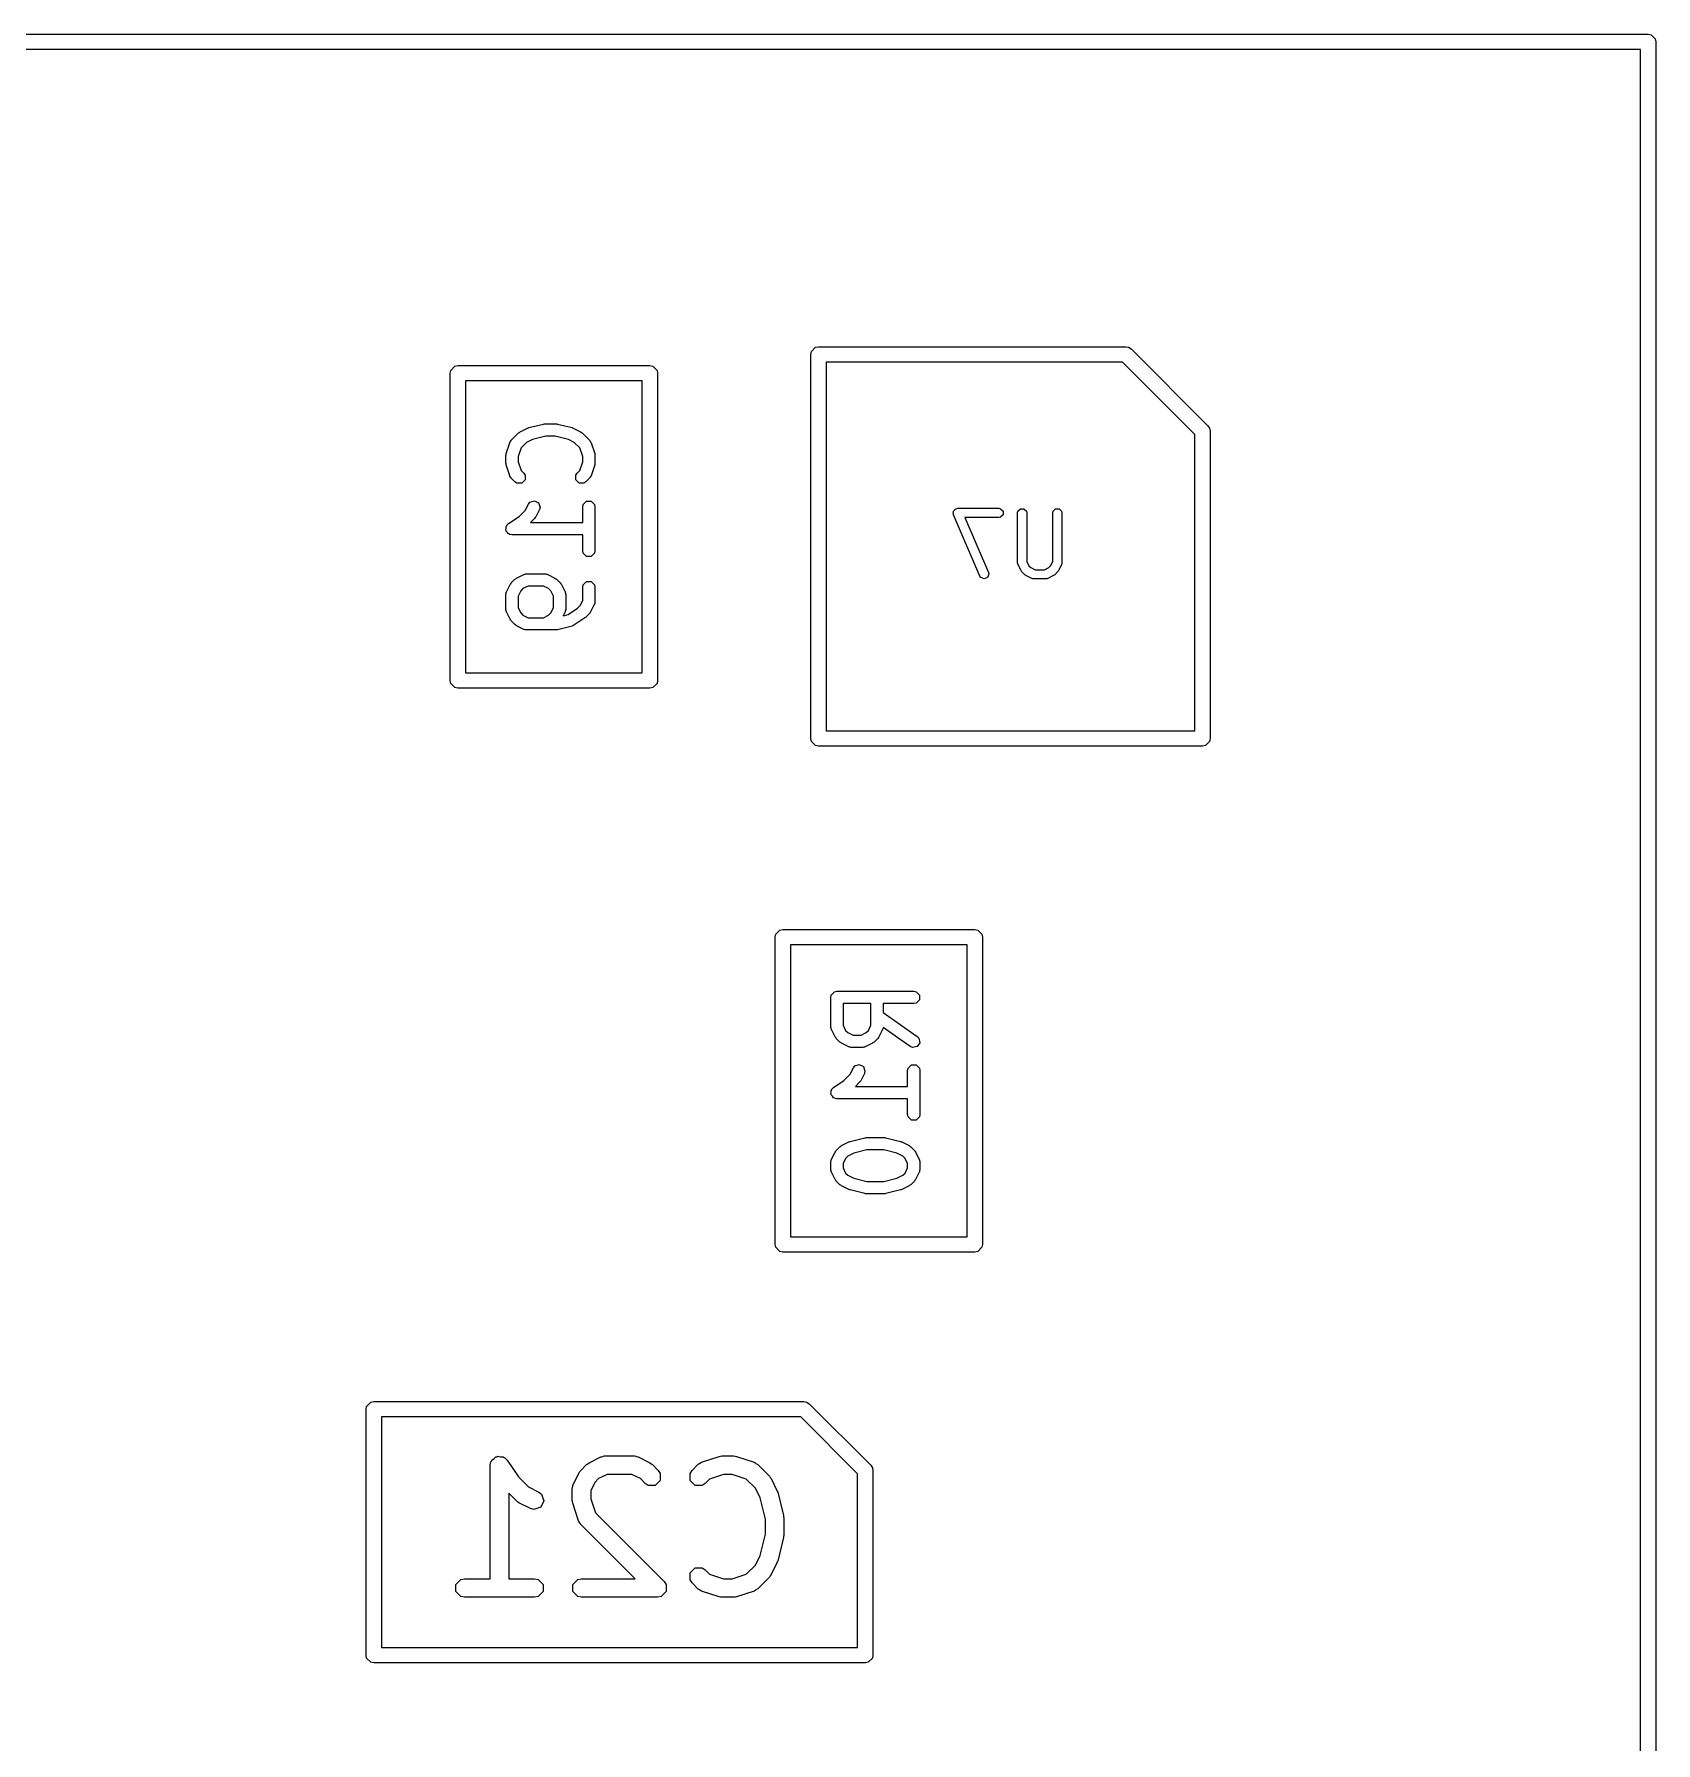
# Model space of a CAD drawing. Header units: inches. Extents: x -0.1 to 2.99, y 0.2 to 2.25.
# Drawn here: x 2.0525 to 2.4681, y 1.1789 to 1.6168 of the extents above; entities that cross this region are included whole.
import ezdxf

# ---------------------------------------------------------------- set-up
doc = ezdxf.new("R2010")
doc.units = ezdxf.units.IN
doc.header["$MEASUREMENT"] = 0
doc.layers.add('BLACK', color=250, linetype='CONTINUOUS')

msp = doc.modelspace()

# ---------------------------------------------------------------- linework, layer by layer
at = {"layer": 'BLACK', "linetype": 'CONTINUOUS'}
for p, q in [((0.73386, 1.61679), (2.46614, 1.61679)), ((2.46614, 1.61679), (2.4669, 1.61664)), ((2.4669, 1.61664), (2.46796, 1.61557)), ((2.46417, 1.61285), (0.73583, 1.61285)), ((2.46417, 0.416), (2.46417, 1.61285)), ((2.46796, 1.61557), (2.46811, 1.61482)), ((2.46811, 1.61482), (2.46811, 0.41403)), ((2.25156, 1.53472), (2.25171, 1.53547)), ((2.25156, 1.43629), (2.25156, 1.53472)), ((2.25171, 1.53547), (2.25277, 1.53654)), ((2.25277, 1.53654), (2.25353, 1.53669)), ((2.25353, 1.53669), (2.33227, 1.53669)), ((2.2555, 1.53275), (2.2555, 1.43826)), ((2.33145, 1.53275), (2.2555, 1.53275)), ((2.34998, 1.51422), (2.33145, 1.53275)), ((2.33227, 1.53669), (2.33302, 1.53654)), ((2.33302, 1.53654), (2.33366, 1.53611)), ((2.33366, 1.53611), (2.35334, 1.51642)), ((2.15917, 1.52987), (2.15932, 1.53063)), ((2.15917, 1.45113), (2.15917, 1.52987)), ((2.15932, 1.53063), (2.16038, 1.53169)), ((2.16038, 1.53169), (2.16113, 1.53184)), ((2.16113, 1.53184), (2.21035, 1.53184)), ((2.21035, 1.53184), (2.2111, 1.53169)), ((2.2111, 1.53169), (2.21217, 1.53063)), ((2.21217, 1.53063), (2.21231, 1.52987)), ((2.21231, 1.52987), (2.21231, 1.45113)), ((2.1631, 1.52791), (2.1631, 1.4531)), ((2.20838, 1.52791), (2.1631, 1.52791)), ((2.20838, 1.4531), (2.20838, 1.52791)), ((2.17711, 1.51488), (2.17898, 1.51582)), ((2.17898, 1.51582), (2.17915, 1.51586)), ((2.17915, 1.51586), (2.1793, 1.51594)), ((2.1793, 1.51594), (2.18305, 1.51687)), ((2.18305, 1.51687), (2.18325, 1.51688)), ((2.18325, 1.51688), (2.18343, 1.51692)), ((2.18343, 1.51692), (2.18625, 1.51692)), ((2.18625, 1.51692), (2.18644, 1.51688)), ((2.18644, 1.51688), (2.18663, 1.51687)), ((2.18663, 1.51687), (2.19038, 1.51594)), ((2.19038, 1.51594), (2.19053, 1.51586)), ((2.19053, 1.51586), (2.1907, 1.51582)), ((2.1907, 1.51582), (2.19258, 1.51488)), ((2.35334, 1.51642), (2.35377, 1.51578)), ((2.35377, 1.51578), (2.35392, 1.51503)), ((2.1735, 1.50928), (2.17444, 1.51209)), ((2.17444, 1.51209), (2.17448, 1.51216)), ((2.17448, 1.5122), (2.17462, 1.51241)), ((2.17448, 1.51216), (2.17448, 1.5122)), ((2.17462, 1.51241), (2.17475, 1.51263)), ((2.17475, 1.51263), (2.17478, 1.51264)), ((2.17478, 1.51264), (2.17482, 1.51271)), ((2.17482, 1.51271), (2.1767, 1.51458)), ((2.1767, 1.51458), (2.17691, 1.51472)), ((2.17691, 1.51472), (2.17711, 1.51488)), ((2.17874, 1.51218), (2.17731, 1.51074)), ((2.18023, 1.51292), (2.17874, 1.51218)), ((2.18363, 1.51377), (2.18023, 1.51292)), ((2.18605, 1.51377), (2.18363, 1.51377)), ((2.18945, 1.51292), (2.18605, 1.51377)), ((2.19094, 1.51218), (2.18945, 1.51292)), ((2.19237, 1.51074), (2.19094, 1.51218)), ((2.19258, 1.51488), (2.19277, 1.51472)), ((2.19277, 1.51472), (2.19298, 1.51458)), ((2.19298, 1.51458), (2.19486, 1.51271)), ((2.19486, 1.51271), (2.1949, 1.51264)), ((2.1949, 1.51264), (2.19494, 1.51263)), ((2.19494, 1.51263), (2.19506, 1.51241)), ((2.19506, 1.51241), (2.1952, 1.5122)), ((2.1952, 1.5122), (2.1952, 1.51216)), ((2.1952, 1.51216), (2.19524, 1.51209)), ((2.19524, 1.51209), (2.19618, 1.50928)), ((2.34998, 1.43826), (2.34998, 1.51422)), ((2.35392, 1.51503), (2.35392, 1.43629)), ((2.17342, 1.50878), (2.17347, 1.50903)), ((2.17342, 1.50691), (2.17342, 1.50878)), ((2.17347, 1.50666), (2.17342, 1.50691)), ((2.17347, 1.50903), (2.1735, 1.50928)), ((2.1735, 1.50641), (2.17347, 1.50666)), ((2.17444, 1.5036), (2.1735, 1.50641)), ((2.17731, 1.51074), (2.17657, 1.50853)), ((2.17657, 1.50853), (2.17657, 1.50716)), ((2.17657, 1.50716), (2.17731, 1.50495)), ((2.19311, 1.50853), (2.19237, 1.51074)), ((2.19237, 1.50495), (2.19311, 1.50716)), ((2.19311, 1.50716), (2.19311, 1.50853)), ((2.19618, 1.50641), (2.19524, 1.5036)), ((2.19618, 1.50928), (2.19621, 1.50903)), ((2.19621, 1.50666), (2.19618, 1.50641)), ((2.19621, 1.50903), (2.19626, 1.50878)), ((2.19626, 1.50691), (2.19621, 1.50666)), ((2.19626, 1.50878), (2.19626, 1.50691)), ((2.17448, 1.50353), (2.17444, 1.5036)), ((2.17448, 1.50349), (2.17448, 1.50353)), ((2.17462, 1.50328), (2.17448, 1.50349)), ((2.17475, 1.50306), (2.17462, 1.50328)), ((2.17478, 1.50305), (2.17475, 1.50306)), ((2.17482, 1.50298), (2.17478, 1.50305)), ((2.17576, 1.50205), (2.17482, 1.50298)), ((2.17627, 1.5017), (2.17576, 1.50205)), ((2.17731, 1.50495), (2.17799, 1.50427)), ((2.17833, 1.50256), (2.17748, 1.5017)), ((2.17799, 1.50427), (2.17833, 1.50376)), ((2.17833, 1.50376), (2.17833, 1.50256)), ((2.19135, 1.50376), (2.19169, 1.50427)), ((2.19135, 1.50256), (2.19135, 1.50376)), ((2.19221, 1.5017), (2.19135, 1.50256)), ((2.19169, 1.50427), (2.19237, 1.50495)), ((2.19392, 1.50205), (2.19341, 1.5017)), ((2.19486, 1.50298), (2.19392, 1.50205)), ((2.1949, 1.50305), (2.19486, 1.50298)), ((2.19494, 1.50306), (2.1949, 1.50305)), ((2.19506, 1.50328), (2.19494, 1.50306)), ((2.1952, 1.50349), (2.19506, 1.50328)), ((2.19524, 1.5036), (2.1952, 1.50353)), ((2.1952, 1.50353), (2.1952, 1.50349)), ((2.17748, 1.5017), (2.17627, 1.5017)), ((2.19341, 1.5017), (2.19221, 1.5017)), ((2.17681, 1.49313), (2.17839, 1.49472)), ((2.17839, 1.49472), (2.17921, 1.49636)), ((2.17921, 1.49636), (2.17959, 1.49685)), ((2.17959, 1.49685), (2.18073, 1.49723)), ((2.18073, 1.49723), (2.18181, 1.49669)), ((2.18203, 1.49496), (2.18109, 1.49308)), ((2.18181, 1.49669), (2.18219, 1.49555)), ((2.18219, 1.49555), (2.18203, 1.49496)), ((2.19311, 1.49566), (2.19323, 1.49626)), ((2.19311, 1.49161), (2.19311, 1.49566)), ((2.19323, 1.49626), (2.19408, 1.49711)), ((2.19408, 1.49711), (2.19529, 1.49711)), ((2.19529, 1.49711), (2.19614, 1.49626)), ((2.19614, 1.49626), (2.19626, 1.49566)), ((2.19626, 1.49566), (2.19626, 1.48441)), ((2.28806, 1.49408), (2.28815, 1.4943)), ((2.28815, 1.49365), (2.28806, 1.49408)), ((2.28815, 1.49454), (2.28831, 1.4947)), ((2.28815, 1.4943), (2.28815, 1.49454)), ((2.28815, 1.49364), (2.28815, 1.49365)), ((2.28815, 1.49363), (2.28815, 1.49364)), ((2.28816, 1.49362), (2.28815, 1.49363)), ((2.29491, 1.47788), (2.28816, 1.49362)), ((2.28831, 1.4947), (2.2884, 1.49491)), ((2.2884, 1.49491), (2.28862, 1.49501)), ((2.28862, 1.49501), (2.28879, 1.49518)), ((2.28879, 1.49518), (2.28922, 1.49527)), ((2.28922, 1.49527), (2.28923, 1.49527)), ((2.28923, 1.49527), (2.28923, 1.49527)), ((2.28923, 1.49527), (2.28924, 1.49527)), ((2.28924, 1.49527), (2.29974, 1.49527)), ((2.29974, 1.49527), (2.30019, 1.49518)), ((2.30019, 1.49518), (2.30083, 1.49454)), ((2.30083, 1.49364), (2.30019, 1.493)), ((2.30083, 1.49454), (2.30083, 1.49364)), ((2.30456, 1.49409), (2.30465, 1.49454)), ((2.30456, 1.48134), (2.30456, 1.49409)), ((2.30465, 1.49454), (2.30529, 1.49518)), ((2.30529, 1.49518), (2.30619, 1.49518)), ((2.30619, 1.49518), (2.30683, 1.49454)), ((2.30683, 1.49454), (2.30692, 1.49409)), ((2.30692, 1.49409), (2.30692, 1.48162)), ((2.31356, 1.49409), (2.31365, 1.49454)), ((2.31356, 1.48162), (2.31356, 1.49409)), ((2.31365, 1.49454), (2.31429, 1.49518)), ((2.31429, 1.49518), (2.31519, 1.49518)), ((2.31519, 1.49518), (2.31583, 1.49454)), ((2.31583, 1.49454), (2.31592, 1.49409)), ((2.31592, 1.49409), (2.31592, 1.48134)), ((2.17345, 1.48973), (2.17354, 1.49018)), ((2.17354, 1.48959), (2.17345, 1.48973)), ((2.17354, 1.49064), (2.17366, 1.49075)), ((2.17354, 1.49018), (2.17354, 1.49064)), ((2.17354, 1.48943), (2.17354, 1.48959)), ((2.17387, 1.48911), (2.17354, 1.48943)), ((2.17366, 1.49075), (2.17369, 1.49091)), ((2.17369, 1.49091), (2.17412, 1.49135)), ((2.17412, 1.48873), (2.17387, 1.48911)), ((2.17412, 1.49135), (2.17681, 1.49313)), ((2.1808, 1.49267), (2.17974, 1.49161)), ((2.17974, 1.49161), (2.19311, 1.49161)), ((2.18094, 1.49288), (2.1808, 1.49267)), ((2.18109, 1.49308), (2.18094, 1.49288)), ((2.29974, 1.49291), (2.29103, 1.49291)), ((2.29103, 1.49291), (2.29708, 1.47881)), ((2.30019, 1.493), (2.29974, 1.49291)), ((2.17428, 1.4887), (2.17412, 1.48873)), ((2.1744, 1.48858), (2.17428, 1.4887)), ((2.175, 1.48846), (2.1744, 1.48858)), ((2.19311, 1.48846), (2.175, 1.48846)), ((2.19311, 1.48441), (2.19311, 1.48846)), ((2.19323, 1.48381), (2.19311, 1.48441)), ((2.19408, 1.48296), (2.19323, 1.48381)), ((2.19529, 1.48296), (2.19408, 1.48296)), ((2.19614, 1.48381), (2.19529, 1.48296)), ((2.19626, 1.48441), (2.19614, 1.48381)), ((2.30457, 1.48128), (2.30456, 1.48134)), ((2.30456, 1.48126), (2.30457, 1.48128)), ((2.30461, 1.48107), (2.30456, 1.48126)), ((2.30465, 1.48089), (2.30461, 1.48107)), ((2.30467, 1.48087), (2.30465, 1.48089)), ((2.30468, 1.48081), (2.30467, 1.48087)), ((2.30543, 1.47931), (2.30468, 1.48081)), ((2.30692, 1.48162), (2.30746, 1.48054)), ((2.30746, 1.48054), (2.30794, 1.48006)), ((2.31254, 1.48006), (2.31302, 1.48054)), ((2.31302, 1.48054), (2.31356, 1.48162)), ((2.3158, 1.48081), (2.31505, 1.47931)), ((2.31581, 1.48087), (2.3158, 1.48081)), ((2.31583, 1.48089), (2.31581, 1.48087)), ((2.31587, 1.48107), (2.31583, 1.48089)), ((2.31592, 1.48126), (2.31587, 1.48107)), ((2.31592, 1.48134), (2.31591, 1.48128)), ((2.31591, 1.48128), (2.31592, 1.48126)), ((2.17453, 1.47574), (2.17468, 1.47594)), ((2.17468, 1.47594), (2.17482, 1.47615)), ((2.17482, 1.47615), (2.17576, 1.47709)), ((2.17576, 1.47709), (2.17597, 1.47723)), ((2.17597, 1.47723), (2.17617, 1.47738)), ((2.17617, 1.47738), (2.17804, 1.47832)), ((2.17804, 1.47832), (2.17812, 1.47834)), ((2.17812, 1.47834), (2.17814, 1.47837)), ((2.17814, 1.47837), (2.17839, 1.47842)), ((2.17839, 1.47842), (2.17864, 1.47848)), ((2.17864, 1.47848), (2.17867, 1.47847)), ((2.17867, 1.47847), (2.17875, 1.47849)), ((2.17875, 1.47849), (2.18343, 1.47849)), ((2.18343, 1.47849), (2.18351, 1.47847)), ((2.18351, 1.47847), (2.18355, 1.47848)), ((2.18355, 1.47848), (2.18379, 1.47842)), ((2.18379, 1.47842), (2.18404, 1.47837)), ((2.18404, 1.47837), (2.18406, 1.47834)), ((2.18406, 1.47834), (2.18414, 1.47832)), ((2.18414, 1.47832), (2.18601, 1.47738)), ((2.18601, 1.47738), (2.18621, 1.47723)), ((2.18621, 1.47723), (2.18642, 1.47709)), ((2.18642, 1.47709), (2.18736, 1.47615)), ((2.18736, 1.47615), (2.1875, 1.47594)), ((2.1875, 1.47594), (2.18766, 1.47574)), ((2.19323, 1.47564), (2.19408, 1.47649)), ((2.19408, 1.47649), (2.19529, 1.47649)), ((2.19529, 1.47649), (2.19614, 1.47564)), ((2.29517, 1.4775), (2.29491, 1.47788)), ((2.29601, 1.47716), (2.29517, 1.4775)), ((2.29684, 1.47752), (2.29601, 1.47716)), ((2.29717, 1.47836), (2.29684, 1.47752)), ((2.29708, 1.47881), (2.29717, 1.47836)), ((2.30555, 1.47916), (2.30543, 1.47931)), ((2.30565, 1.47901), (2.30555, 1.47916)), ((2.3064, 1.47826), (2.30565, 1.47901)), ((2.30656, 1.47815), (2.3064, 1.47826)), ((2.30671, 1.47803), (2.30656, 1.47815)), ((2.30821, 1.47729), (2.30671, 1.47803)), ((2.30794, 1.48006), (2.30902, 1.47952)), ((2.30827, 1.47727), (2.30821, 1.47729)), ((2.30829, 1.47725), (2.30827, 1.47727)), ((2.30847, 1.47721), (2.30829, 1.47725)), ((2.30866, 1.47716), (2.30847, 1.47721)), ((2.30868, 1.47717), (2.30866, 1.47716)), ((2.30874, 1.47716), (2.30868, 1.47717)), ((2.31174, 1.47716), (2.30874, 1.47716)), ((2.30902, 1.47952), (2.31146, 1.47952)), ((2.31146, 1.47952), (2.31254, 1.48006)), ((2.3118, 1.47717), (2.31174, 1.47716)), ((2.31182, 1.47716), (2.3118, 1.47717)), ((2.31201, 1.47721), (2.31182, 1.47716)), ((2.31219, 1.47725), (2.31201, 1.47721)), ((2.31221, 1.47727), (2.31219, 1.47725)), ((2.31227, 1.47729), (2.31221, 1.47727)), ((2.31377, 1.47803), (2.31227, 1.47729)), ((2.31392, 1.47815), (2.31377, 1.47803)), ((2.31407, 1.47826), (2.31392, 1.47815)), ((2.31482, 1.47901), (2.31407, 1.47826)), ((2.31493, 1.47916), (2.31482, 1.47901)), ((2.31505, 1.47931), (2.31493, 1.47916)), ((2.17342, 1.47316), (2.17344, 1.47324)), ((2.17342, 1.46941), (2.17342, 1.47316)), ((2.17343, 1.47327), (2.17349, 1.47352)), ((2.17344, 1.47324), (2.17343, 1.47327)), ((2.17349, 1.47352), (2.17354, 1.47377)), ((2.17354, 1.47377), (2.17357, 1.47379)), ((2.17357, 1.47379), (2.17359, 1.47387)), ((2.17359, 1.47387), (2.17453, 1.47574)), ((2.17723, 1.4741), (2.17657, 1.47279)), ((2.17657, 1.47279), (2.17657, 1.46978)), ((2.17781, 1.47468), (2.17723, 1.4741)), ((2.17912, 1.47534), (2.17781, 1.47468)), ((2.18306, 1.47534), (2.17912, 1.47534)), ((2.18438, 1.47468), (2.18306, 1.47534)), ((2.18495, 1.4741), (2.18438, 1.47468)), ((2.18561, 1.47279), (2.18495, 1.4741)), ((2.18561, 1.46978), (2.18561, 1.47279)), ((2.18766, 1.47574), (2.18859, 1.47387)), ((2.18859, 1.47387), (2.18861, 1.47379)), ((2.18861, 1.47379), (2.18864, 1.47377)), ((2.18864, 1.47377), (2.18869, 1.47352)), ((2.18869, 1.47352), (2.18875, 1.47327)), ((2.18875, 1.47327), (2.18874, 1.47324)), ((2.18874, 1.47324), (2.18876, 1.47316)), ((2.18876, 1.47316), (2.18876, 1.46941)), ((2.19245, 1.47035), (2.19311, 1.47166)), ((2.19311, 1.47504), (2.19323, 1.47564)), ((2.19311, 1.47166), (2.19311, 1.47504)), ((2.19614, 1.47564), (2.19626, 1.47504)), ((2.19626, 1.47504), (2.19626, 1.47129)), ((2.17344, 1.46934), (2.17342, 1.46941)), ((2.17343, 1.4693), (2.17344, 1.46934)), ((2.17349, 1.46906), (2.17343, 1.4693)), ((2.17354, 1.46881), (2.17349, 1.46906)), ((2.17357, 1.46878), (2.17354, 1.46881)), ((2.17359, 1.46871), (2.17357, 1.46878)), ((2.17453, 1.46683), (2.17359, 1.46871)), ((2.17657, 1.46978), (2.17723, 1.46847)), ((2.17723, 1.46847), (2.17781, 1.4679)), ((2.17781, 1.4679), (2.17912, 1.46724)), ((2.17912, 1.46724), (2.18306, 1.46724)), ((2.18306, 1.46724), (2.18438, 1.4679)), ((2.18438, 1.4679), (2.18495, 1.46847)), ((2.18495, 1.46847), (2.18561, 1.46978)), ((2.18859, 1.46871), (2.18812, 1.46775)), ((2.18812, 1.46775), (2.18935, 1.46806)), ((2.18861, 1.46878), (2.18859, 1.46871)), ((2.18864, 1.46881), (2.18861, 1.46878)), ((2.18869, 1.46906), (2.18864, 1.46881)), ((2.18875, 1.4693), (2.18869, 1.46906)), ((2.18876, 1.46941), (2.18874, 1.46934)), ((2.18874, 1.46934), (2.18875, 1.4693)), ((2.18935, 1.46806), (2.1918, 1.4697)), ((2.19368, 1.46717), (2.19087, 1.46529)), ((2.1918, 1.4697), (2.19245, 1.47035)), ((2.19379, 1.46728), (2.19368, 1.46717)), ((2.19392, 1.46736), (2.19379, 1.46728)), ((2.19486, 1.4683), (2.19392, 1.46736)), ((2.195, 1.46851), (2.19486, 1.4683)), ((2.19515, 1.46871), (2.195, 1.46851)), ((2.19609, 1.47058), (2.19515, 1.46871)), ((2.19611, 1.47066), (2.19609, 1.47058)), ((2.19614, 1.47069), (2.19611, 1.47066)), ((2.19619, 1.47093), (2.19614, 1.47069)), ((2.19625, 1.47118), (2.19619, 1.47093)), ((2.19626, 1.47129), (2.19624, 1.47121)), ((2.19624, 1.47121), (2.19625, 1.47118)), ((2.17468, 1.46663), (2.17453, 1.46683)), ((2.17482, 1.46642), (2.17468, 1.46663)), ((2.17576, 1.46549), (2.17482, 1.46642)), ((2.17597, 1.46535), (2.17576, 1.46549)), ((2.17617, 1.46519), (2.17597, 1.46535)), ((2.17804, 1.46425), (2.17617, 1.46519)), ((2.17812, 1.46423), (2.17804, 1.46425)), ((2.17814, 1.46421), (2.17812, 1.46423)), ((2.17839, 1.46416), (2.17814, 1.46421)), ((2.17864, 1.46409), (2.17839, 1.46416)), ((2.17867, 1.4641), (2.17864, 1.46409)), ((2.17875, 1.46409), (2.17867, 1.4641)), ((2.18625, 1.46409), (2.17875, 1.46409)), ((2.18644, 1.46413), (2.18625, 1.46409)), ((2.18663, 1.46414), (2.18644, 1.46413)), ((2.19038, 1.46507), (2.18663, 1.46414)), ((2.19062, 1.46519), (2.19038, 1.46507)), ((2.19087, 1.46529), (2.19062, 1.46519)), ((2.15932, 1.45038), (2.15917, 1.45113)), ((2.16038, 1.44932), (2.15932, 1.45038)), ((2.1631, 1.4531), (2.20838, 1.4531)), ((2.21217, 1.45038), (2.2111, 1.44932)), ((2.21231, 1.45113), (2.21217, 1.45038)), ((2.16113, 1.44917), (2.16038, 1.44932)), ((2.21035, 1.44917), (2.16113, 1.44917)), ((2.2111, 1.44932), (2.21035, 1.44917)), ((2.2555, 1.43826), (2.34998, 1.43826)), ((2.25171, 1.43554), (2.25156, 1.43629)), ((2.25277, 1.43447), (2.25171, 1.43554)), ((2.25353, 1.43432), (2.25277, 1.43447)), ((2.35195, 1.43432), (2.25353, 1.43432)), ((2.35271, 1.43447), (2.35195, 1.43432)), ((2.35377, 1.43554), (2.35271, 1.43447)), ((2.35392, 1.43629), (2.35377, 1.43554)), ((2.24243, 1.38537), (2.24258, 1.38612)), ((2.24243, 1.30663), (2.24243, 1.38537)), ((2.24258, 1.38612), (2.24364, 1.38719)), ((2.24364, 1.38719), (2.24439, 1.38734)), ((2.24439, 1.38734), (2.29361, 1.38734)), ((2.29361, 1.38734), (2.29436, 1.38719)), ((2.29436, 1.38719), (2.29542, 1.38612)), ((2.29542, 1.38612), (2.29557, 1.38537)), ((2.29557, 1.38537), (2.29557, 1.30663)), ((2.24636, 1.3834), (2.24636, 1.3086)), ((2.29164, 1.3834), (2.24636, 1.3834)), ((2.29164, 1.3086), (2.29164, 1.3834)), ((2.2568, 1.37051), (2.25766, 1.37136)), ((2.25766, 1.37136), (2.25826, 1.37148)), ((2.25826, 1.37148), (2.27794, 1.37148)), ((2.27794, 1.37148), (2.27855, 1.37136)), ((2.27855, 1.37136), (2.2794, 1.37051)), ((2.25668, 1.3699), (2.2568, 1.37051)), ((2.25668, 1.3624), (2.25668, 1.3699)), ((2.26699, 1.36833), (2.25983, 1.36833)), ((2.25983, 1.36833), (2.25983, 1.36278)), ((2.26699, 1.36278), (2.26699, 1.36833)), ((2.27794, 1.36833), (2.27014, 1.36833)), ((2.27014, 1.36833), (2.27014, 1.36604)), ((2.27855, 1.36845), (2.27794, 1.36833)), ((2.2794, 1.3693), (2.27855, 1.36845)), ((2.2794, 1.37051), (2.2794, 1.3693)), ((2.2567, 1.36233), (2.25668, 1.3624)), ((2.25669, 1.36229), (2.2567, 1.36233)), ((2.25675, 1.36205), (2.25669, 1.36229)), ((2.2568, 1.3618), (2.25675, 1.36205)), ((2.25983, 1.36278), (2.26049, 1.36146)), ((2.26634, 1.36146), (2.26699, 1.36278)), ((2.27007, 1.36205), (2.27002, 1.3618)), ((2.27012, 1.36221), (2.27007, 1.36205)), ((2.27704, 1.35736), (2.27012, 1.36221)), ((2.27014, 1.36604), (2.27885, 1.35994)), ((2.25683, 1.36178), (2.2568, 1.3618)), ((2.25685, 1.3617), (2.25683, 1.36178)), ((2.25779, 1.35983), (2.25685, 1.3617)), ((2.25794, 1.35963), (2.25779, 1.35983)), ((2.25808, 1.35942), (2.25794, 1.35963)), ((2.25902, 1.35848), (2.25808, 1.35942)), ((2.25923, 1.35834), (2.25902, 1.35848)), ((2.25943, 1.35818), (2.25923, 1.35834)), ((2.2613, 1.35725), (2.25943, 1.35818)), ((2.26049, 1.36146), (2.26107, 1.36089)), ((2.26107, 1.36089), (2.26238, 1.36023)), ((2.26238, 1.36023), (2.26445, 1.36023)), ((2.26445, 1.36023), (2.26576, 1.36089)), ((2.2674, 1.35818), (2.26552, 1.35725)), ((2.26576, 1.36089), (2.26634, 1.36146)), ((2.2676, 1.35834), (2.2674, 1.35818)), ((2.26781, 1.35848), (2.2676, 1.35834)), ((2.26875, 1.35942), (2.26781, 1.35848)), ((2.26889, 1.35963), (2.26875, 1.35942)), ((2.26904, 1.35983), (2.26889, 1.35963)), ((2.26998, 1.3617), (2.26904, 1.35983)), ((2.27, 1.36178), (2.26998, 1.3617)), ((2.27002, 1.3618), (2.27, 1.36178)), ((2.27948, 1.35831), (2.27879, 1.35733)), ((2.27885, 1.35994), (2.27927, 1.3595)), ((2.27927, 1.3595), (2.27948, 1.35831)), ((2.26138, 1.35723), (2.2613, 1.35725)), ((2.2614, 1.3572), (2.26138, 1.35723)), ((2.26165, 1.35715), (2.2614, 1.3572)), ((2.2619, 1.35708), (2.26165, 1.35715)), ((2.26193, 1.3571), (2.2619, 1.35708)), ((2.26201, 1.35708), (2.26193, 1.3571)), ((2.26482, 1.35708), (2.26201, 1.35708)), ((2.2649, 1.3571), (2.26482, 1.35708)), ((2.26493, 1.35708), (2.2649, 1.3571)), ((2.26517, 1.35715), (2.26493, 1.35708)), ((2.26542, 1.3572), (2.26517, 1.35715)), ((2.26545, 1.35723), (2.26542, 1.3572)), ((2.26552, 1.35725), (2.26545, 1.35723)), ((2.2776, 1.35712), (2.27704, 1.35736)), ((2.27879, 1.35733), (2.2776, 1.35712)), ((2.26007, 1.34863), (2.26165, 1.35021)), ((2.26165, 1.35021), (2.26247, 1.35186)), ((2.26247, 1.35186), (2.26285, 1.35235)), ((2.26285, 1.35235), (2.26399, 1.35273)), ((2.26399, 1.35273), (2.26507, 1.35219)), ((2.26529, 1.35045), (2.26435, 1.34858)), ((2.26507, 1.35219), (2.26545, 1.35104)), ((2.26545, 1.35104), (2.26529, 1.35045)), ((2.27637, 1.35116), (2.27649, 1.35176)), ((2.27637, 1.34711), (2.27637, 1.35116)), ((2.27649, 1.35176), (2.27734, 1.35261)), ((2.27734, 1.35261), (2.27855, 1.35261)), ((2.27855, 1.35261), (2.2794, 1.35176)), ((2.2794, 1.35176), (2.27952, 1.35116)), ((2.27952, 1.35116), (2.27952, 1.33991)), ((2.25671, 1.34523), (2.2568, 1.34568)), ((2.2568, 1.34509), (2.25671, 1.34523)), ((2.2568, 1.34613), (2.25692, 1.34625)), ((2.2568, 1.34568), (2.2568, 1.34613)), ((2.2568, 1.34493), (2.2568, 1.34509)), ((2.25713, 1.3446), (2.2568, 1.34493)), ((2.25692, 1.34625), (2.25695, 1.34641)), ((2.25695, 1.34641), (2.25738, 1.34684)), ((2.25738, 1.34422), (2.25713, 1.3446)), ((2.25738, 1.34684), (2.26007, 1.34863)), ((2.26406, 1.34817), (2.263, 1.34711)), ((2.263, 1.34711), (2.27637, 1.34711)), ((2.2642, 1.34838), (2.26406, 1.34817)), ((2.26435, 1.34858), (2.2642, 1.34838)), ((2.25754, 1.34419), (2.25738, 1.34422)), ((2.25766, 1.34408), (2.25754, 1.34419)), ((2.25826, 1.34396), (2.25766, 1.34408)), ((2.27637, 1.34396), (2.25826, 1.34396)), ((2.27637, 1.33991), (2.27637, 1.34396)), ((2.27649, 1.3393), (2.27637, 1.33991)), ((2.27734, 1.33845), (2.27649, 1.3393)), ((2.27855, 1.33845), (2.27734, 1.33845)), ((2.2794, 1.3393), (2.27855, 1.33845)), ((2.27952, 1.33991), (2.2794, 1.3393)), ((2.25808, 1.33071), (2.25902, 1.33165)), ((2.25902, 1.33165), (2.25923, 1.33179)), ((2.25923, 1.33179), (2.25943, 1.33194)), ((2.25943, 1.33194), (2.2613, 1.33288)), ((2.2613, 1.33288), (2.26147, 1.33292)), ((2.26147, 1.33292), (2.26163, 1.333)), ((2.26163, 1.333), (2.26537, 1.33394)), ((2.26537, 1.33394), (2.26557, 1.33395)), ((2.26557, 1.33395), (2.26576, 1.33398)), ((2.26576, 1.33398), (2.27044, 1.33398)), ((2.27044, 1.33398), (2.27063, 1.33395)), ((2.27063, 1.33395), (2.27083, 1.33394)), ((2.27083, 1.33394), (2.27458, 1.333)), ((2.27458, 1.333), (2.27473, 1.33292)), ((2.27473, 1.33292), (2.2749, 1.33288)), ((2.2749, 1.33288), (2.27677, 1.33194)), ((2.27677, 1.33194), (2.27697, 1.33179)), ((2.27697, 1.33179), (2.27718, 1.33165)), ((2.27718, 1.33165), (2.27812, 1.33071)), ((2.25668, 1.32772), (2.2567, 1.3278)), ((2.25668, 1.32585), (2.25668, 1.32772)), ((2.25669, 1.32783), (2.25675, 1.32808)), ((2.2567, 1.3278), (2.25669, 1.32783)), ((2.25675, 1.32808), (2.2568, 1.32832)), ((2.2568, 1.32832), (2.25683, 1.32835)), ((2.25683, 1.32835), (2.25685, 1.32843)), ((2.25685, 1.32843), (2.25779, 1.3303)), ((2.25779, 1.3303), (2.25794, 1.3305)), ((2.25794, 1.3305), (2.25808, 1.33071)), ((2.26049, 1.32866), (2.25983, 1.32735)), ((2.25983, 1.32735), (2.25983, 1.32622)), ((2.26107, 1.32924), (2.26049, 1.32866)), ((2.26256, 1.32998), (2.26107, 1.32924)), ((2.26595, 1.33083), (2.26256, 1.32998)), ((2.27025, 1.33083), (2.26595, 1.33083)), ((2.27364, 1.32998), (2.27025, 1.33083)), ((2.27514, 1.32924), (2.27364, 1.32998)), ((2.27571, 1.32866), (2.27514, 1.32924)), ((2.27637, 1.32735), (2.27571, 1.32866)), ((2.27637, 1.32622), (2.27637, 1.32735)), ((2.27812, 1.33071), (2.27826, 1.3305)), ((2.27826, 1.3305), (2.27841, 1.3303)), ((2.27841, 1.3303), (2.27935, 1.32843)), ((2.27935, 1.32843), (2.27937, 1.32835)), ((2.27937, 1.32835), (2.2794, 1.32832)), ((2.2794, 1.32832), (2.27945, 1.32808)), ((2.27945, 1.32808), (2.27951, 1.32783)), ((2.27951, 1.32783), (2.2795, 1.3278)), ((2.2795, 1.3278), (2.27952, 1.32772)), ((2.27952, 1.32772), (2.27952, 1.32585)), ((2.2567, 1.32577), (2.25668, 1.32585)), ((2.25669, 1.32573), (2.2567, 1.32577)), ((2.25675, 1.32549), (2.25669, 1.32573)), ((2.2568, 1.32524), (2.25675, 1.32549)), ((2.25683, 1.32522), (2.2568, 1.32524)), ((2.25685, 1.32514), (2.25683, 1.32522)), ((2.25779, 1.32327), (2.25685, 1.32514)), ((2.25794, 1.32307), (2.25779, 1.32327)), ((2.25808, 1.32286), (2.25794, 1.32307)), ((2.25902, 1.32192), (2.25808, 1.32286)), ((2.25983, 1.32622), (2.26049, 1.3249)), ((2.26049, 1.3249), (2.26107, 1.32433)), ((2.26107, 1.32433), (2.26256, 1.32358)), ((2.26256, 1.32358), (2.26595, 1.32273)), ((2.26595, 1.32273), (2.27025, 1.32273)), ((2.27025, 1.32273), (2.27364, 1.32358)), ((2.27364, 1.32358), (2.27514, 1.32433)), ((2.27514, 1.32433), (2.27571, 1.3249)), ((2.27571, 1.3249), (2.27637, 1.32622)), ((2.27812, 1.32286), (2.27718, 1.32192)), ((2.27826, 1.32307), (2.27812, 1.32286)), ((2.27841, 1.32327), (2.27826, 1.32307)), ((2.27935, 1.32514), (2.27841, 1.32327)), ((2.27937, 1.32522), (2.27935, 1.32514)), ((2.2794, 1.32524), (2.27937, 1.32522)), ((2.27945, 1.32549), (2.2794, 1.32524)), ((2.27951, 1.32573), (2.27945, 1.32549)), ((2.27952, 1.32585), (2.2795, 1.32577)), ((2.2795, 1.32577), (2.27951, 1.32573)), ((2.25923, 1.32178), (2.25902, 1.32192)), ((2.25943, 1.32163), (2.25923, 1.32178)), ((2.2613, 1.32069), (2.25943, 1.32163)), ((2.26147, 1.32064), (2.2613, 1.32069)), ((2.26163, 1.32057), (2.26147, 1.32064)), ((2.26537, 1.31963), (2.26163, 1.32057)), ((2.26557, 1.31962), (2.26537, 1.31963)), ((2.26576, 1.31958), (2.26557, 1.31962)), ((2.27044, 1.31958), (2.26576, 1.31958)), ((2.27063, 1.31962), (2.27044, 1.31958)), ((2.27083, 1.31963), (2.27063, 1.31962)), ((2.27458, 1.32057), (2.27083, 1.31963)), ((2.27473, 1.32064), (2.27458, 1.32057)), ((2.2749, 1.32069), (2.27473, 1.32064)), ((2.27677, 1.32163), (2.2749, 1.32069)), ((2.27697, 1.32178), (2.27677, 1.32163)), ((2.27718, 1.32192), (2.27697, 1.32178)), ((2.24258, 1.30588), (2.24243, 1.30663)), ((2.24364, 1.30481), (2.24258, 1.30588)), ((2.24636, 1.3086), (2.29164, 1.3086)), ((2.29542, 1.30588), (2.29436, 1.30481)), ((2.29557, 1.30663), (2.29542, 1.30588)), ((2.24439, 1.30466), (2.24364, 1.30481)), ((2.29361, 1.30466), (2.24439, 1.30466)), ((2.29436, 1.30481), (2.29361, 1.30466)), ((2.13773, 1.26511), (2.1388, 1.26617)), ((2.1388, 1.26617), (2.13955, 1.26632)), ((2.13955, 1.26632), (2.24979, 1.26632)), ((2.24979, 1.26632), (2.25054, 1.26617)), ((2.25054, 1.26617), (2.25118, 1.26575)), ((2.25118, 1.26575), (2.26693, 1.25)), ((2.13758, 1.26435), (2.13773, 1.26511)), ((2.13758, 1.20136), (2.13758, 1.26435)), ((2.14152, 1.26239), (2.14152, 1.20333)), ((2.24897, 1.26239), (2.14152, 1.26239)), ((2.26357, 1.24779), (2.24897, 1.26239)), ((2.16943, 1.25003), (2.16961, 1.25093)), ((2.16943, 1.2209), (2.16943, 1.25003)), ((2.16961, 1.25093), (2.16979, 1.25111)), ((2.16979, 1.25111), (2.16983, 1.25134)), ((2.16983, 1.25134), (2.17041, 1.25173)), ((2.17041, 1.25173), (2.17089, 1.25221)), ((2.17089, 1.25221), (2.17114, 1.25221)), ((2.17114, 1.25221), (2.17134, 1.25235)), ((2.17134, 1.25235), (2.17201, 1.25221)), ((2.17201, 1.25221), (2.1727, 1.25221)), ((2.1727, 1.25221), (2.17287, 1.25204)), ((2.17287, 1.25204), (2.17311, 1.25199)), ((2.17311, 1.25199), (2.17376, 1.25134)), ((2.17376, 1.25134), (2.17663, 1.24703)), ((2.19068, 1.24509), (2.19218, 1.24809)), ((2.19218, 1.24809), (2.19241, 1.24839)), ((2.19241, 1.24839), (2.19262, 1.2487)), ((2.19262, 1.2487), (2.19412, 1.2502)), ((2.19412, 1.2502), (2.19444, 1.25041)), ((2.19444, 1.25041), (2.19474, 1.25064)), ((2.19474, 1.25064), (2.19774, 1.25214)), ((2.19774, 1.25214), (2.19785, 1.25217)), ((2.19785, 1.25217), (2.19789, 1.25221)), ((2.19789, 1.25221), (2.19826, 1.25229)), ((2.19826, 1.25229), (2.19863, 1.25239)), ((2.19863, 1.25239), (2.19868, 1.25237)), ((2.19868, 1.25237), (2.19879, 1.25239)), ((2.19879, 1.25239), (2.20629, 1.25239)), ((2.20629, 1.25239), (2.20641, 1.25237)), ((2.20641, 1.25237), (2.20646, 1.25239)), ((2.20646, 1.25239), (2.20683, 1.25229)), ((2.20683, 1.25229), (2.2072, 1.25221)), ((2.2072, 1.25221), (2.20724, 1.25217)), ((2.20724, 1.25217), (2.20735, 1.25214)), ((2.20735, 1.25214), (2.21035, 1.25064)), ((2.21035, 1.25064), (2.21065, 1.25041)), ((2.21065, 1.25041), (2.21096, 1.2502)), ((2.21096, 1.2502), (2.21246, 1.2487)), ((2.21246, 1.2487), (2.21297, 1.24793)), ((2.22061, 1.24793), (2.22112, 1.2487)), ((2.22112, 1.2487), (2.22262, 1.2502)), ((2.22262, 1.2502), (2.22272, 1.25027)), ((2.22272, 1.25027), (2.22274, 1.25031)), ((2.22274, 1.25031), (2.22307, 1.2505)), ((2.22307, 1.2505), (2.22339, 1.25071)), ((2.22339, 1.25071), (2.22344, 1.25071)), ((2.22344, 1.25071), (2.22354, 1.25077)), ((2.22354, 1.25077), (2.22804, 1.25227)), ((2.22804, 1.25227), (2.22842, 1.25232)), ((2.22842, 1.25232), (2.22879, 1.25239)), ((2.22879, 1.25239), (2.23179, 1.25239)), ((2.23179, 1.25239), (2.23216, 1.25232)), ((2.23216, 1.25232), (2.23254, 1.25227)), ((2.23254, 1.25227), (2.23704, 1.25077)), ((2.23704, 1.25077), (2.23714, 1.25071)), ((2.23714, 1.25071), (2.23719, 1.25071)), ((2.23719, 1.25071), (2.23751, 1.2505)), ((2.23751, 1.2505), (2.23784, 1.25031)), ((2.23784, 1.25031), (2.23786, 1.25027)), ((2.23786, 1.25027), (2.23796, 1.2502)), ((2.23796, 1.2502), (2.24096, 1.2472)), ((2.26693, 1.25), (2.26735, 1.24936)), ((2.26735, 1.24936), (2.2675, 1.24861)), ((2.2675, 1.24861), (2.2675, 1.20136)), ((2.17663, 1.24703), (2.1792, 1.24447)), ((2.1792, 1.24447), (2.18185, 1.24314)), ((2.19043, 1.24403), (2.19046, 1.24415)), ((2.19043, 1.24103), (2.19043, 1.24403)), ((2.19044, 1.2442), (2.19054, 1.24456)), ((2.19046, 1.24415), (2.19044, 1.2442)), ((2.19054, 1.24456), (2.19061, 1.24493)), ((2.19061, 1.24493), (2.19065, 1.24497)), ((2.19065, 1.24497), (2.19068, 1.24509)), ((2.19624, 1.24563), (2.19516, 1.24347)), ((2.19719, 1.24659), (2.19624, 1.24563)), ((2.19935, 1.24767), (2.19719, 1.24659)), ((2.20574, 1.24767), (2.19935, 1.24767)), ((2.20789, 1.24659), (2.20574, 1.24767)), ((2.20912, 1.24536), (2.20789, 1.24659)), ((2.20989, 1.24485), (2.20912, 1.24536)), ((2.2117, 1.24485), (2.20989, 1.24485)), ((2.21297, 1.24613), (2.2117, 1.24485)), ((2.21297, 1.24793), (2.21297, 1.24613)), ((2.22061, 1.24613), (2.22061, 1.24793)), ((2.22189, 1.24485), (2.22061, 1.24613)), ((2.22369, 1.24485), (2.22189, 1.24485)), ((2.22446, 1.24536), (2.22369, 1.24485)), ((2.22557, 1.24646), (2.22446, 1.24536)), ((2.22917, 1.24767), (2.22557, 1.24646)), ((2.23141, 1.24767), (2.22917, 1.24767)), ((2.23501, 1.24646), (2.23141, 1.24767)), ((2.23735, 1.24413), (2.23501, 1.24646)), ((2.23856, 1.24171), (2.23735, 1.24413)), ((2.24096, 1.2472), (2.24117, 1.24689)), ((2.24117, 1.24689), (2.2414, 1.24659)), ((2.2414, 1.24659), (2.2429, 1.24359)), ((2.26357, 1.20333), (2.26357, 1.24779)), ((2.17613, 1.24086), (2.17416, 1.24283)), ((2.17416, 1.24283), (2.17416, 1.2209)), ((2.17644, 1.24065), (2.17613, 1.24086)), ((2.17674, 1.24042), (2.17644, 1.24065)), ((2.17974, 1.23892), (2.17674, 1.24042)), ((2.18185, 1.24314), (2.18258, 1.24258)), ((2.18315, 1.24086), (2.18234, 1.23925)), ((2.18258, 1.24258), (2.18315, 1.24086)), ((2.19051, 1.24066), (2.19043, 1.24103)), ((2.19055, 1.24028), (2.19051, 1.24066)), ((2.19205, 1.23578), (2.19055, 1.24028)), ((2.19516, 1.24347), (2.19516, 1.24141)), ((2.19516, 1.24141), (2.19636, 1.23781)), ((2.23993, 1.23624), (2.23856, 1.24171)), ((2.2429, 1.24359), (2.24297, 1.24334)), ((2.24297, 1.24334), (2.24308, 1.2431)), ((2.24308, 1.2431), (2.24458, 1.2371)), ((2.18063, 1.23867), (2.17974, 1.23892)), ((2.18234, 1.23925), (2.18063, 1.23867)), ((2.19211, 1.23568), (2.19205, 1.23578)), ((2.19211, 1.23563), (2.19211, 1.23568)), ((2.19232, 1.23531), (2.19211, 1.23563)), ((2.19251, 1.23498), (2.19232, 1.23531)), ((2.19256, 1.23496), (2.19251, 1.23498)), ((2.19262, 1.23486), (2.19256, 1.23496)), ((2.19636, 1.23781), (2.21396, 1.2202)), ((2.23993, 1.23232), (2.23993, 1.23624)), ((2.24458, 1.2371), (2.24459, 1.23681)), ((2.24459, 1.23681), (2.24465, 1.23653)), ((2.24465, 1.23653), (2.24465, 1.23203)), ((2.20659, 1.2209), (2.19262, 1.23486)), ((2.23856, 1.22686), (2.23993, 1.23232)), ((2.24458, 1.23146), (2.24308, 1.22546)), ((2.24459, 1.23175), (2.24458, 1.23146)), ((2.24465, 1.23203), (2.24459, 1.23175)), ((2.23735, 1.22443), (2.23856, 1.22686)), ((2.22061, 1.22244), (2.22189, 1.22372)), ((2.22061, 1.22063), (2.22061, 1.22244)), ((2.22189, 1.22372), (2.22369, 1.22372)), ((2.22369, 1.22372), (2.22446, 1.2232)), ((2.22446, 1.2232), (2.22557, 1.2221)), ((2.22557, 1.2221), (2.22917, 1.2209)), ((2.23141, 1.2209), (2.23501, 1.2221)), ((2.23501, 1.2221), (2.23735, 1.22443)), ((2.2414, 1.22198), (2.24117, 1.22168)), ((2.2429, 1.22498), (2.2414, 1.22198)), ((2.24297, 1.22523), (2.2429, 1.22498)), ((2.24308, 1.22546), (2.24297, 1.22523)), ((2.16062, 1.21944), (2.16189, 1.22072)), ((2.16062, 1.21763), (2.16062, 1.21944)), ((2.16189, 1.21635), (2.16062, 1.21763)), ((2.16189, 1.22072), (2.1628, 1.2209)), ((2.1628, 1.2209), (2.16943, 1.2209)), ((2.17416, 1.2209), (2.1808, 1.2209)), ((2.1808, 1.2209), (2.1817, 1.22072)), ((2.1817, 1.22072), (2.18298, 1.21944)), ((2.18298, 1.21763), (2.1817, 1.21635)), ((2.18298, 1.21944), (2.18298, 1.21763)), ((2.19061, 1.21944), (2.19189, 1.22072)), ((2.19061, 1.21763), (2.19061, 1.21944)), ((2.19189, 1.21635), (2.19061, 1.21763)), ((2.19189, 1.22072), (2.19279, 1.2209)), ((2.19279, 1.2209), (2.20659, 1.2209)), ((2.21447, 1.21763), (2.2132, 1.21635)), ((2.21396, 1.2202), (2.21447, 1.21944)), ((2.21447, 1.21944), (2.21447, 1.21763)), ((2.22112, 1.21986), (2.22061, 1.22063)), ((2.22262, 1.21836), (2.22112, 1.21986)), ((2.22272, 1.2183), (2.22262, 1.21836)), ((2.22274, 1.21825), (2.22272, 1.2183)), ((2.22307, 1.21806), (2.22274, 1.21825)), ((2.22339, 1.21785), (2.22307, 1.21806)), ((2.22344, 1.21785), (2.22339, 1.21785)), ((2.22354, 1.21779), (2.22344, 1.21785)), ((2.22804, 1.21629), (2.22354, 1.21779)), ((2.22917, 1.2209), (2.23141, 1.2209)), ((2.23704, 1.21779), (2.23254, 1.21629)), ((2.23714, 1.21785), (2.23704, 1.21779)), ((2.23719, 1.21785), (2.23714, 1.21785)), ((2.23751, 1.21806), (2.23719, 1.21785)), ((2.23784, 1.21825), (2.23751, 1.21806)), ((2.23786, 1.2183), (2.23784, 1.21825)), ((2.23796, 1.21836), (2.23786, 1.2183)), ((2.24096, 1.22136), (2.23796, 1.21836)), ((2.24117, 1.22168), (2.24096, 1.22136)), ((2.1628, 1.21617), (2.16189, 1.21635)), ((2.1808, 1.21617), (2.1628, 1.21617)), ((2.1817, 1.21635), (2.1808, 1.21617)), ((2.19279, 1.21617), (2.19189, 1.21635)), ((2.21229, 1.21617), (2.19279, 1.21617)), ((2.2132, 1.21635), (2.21229, 1.21617)), ((2.22842, 1.21624), (2.22804, 1.21629)), ((2.22879, 1.21617), (2.22842, 1.21624)), ((2.23179, 1.21617), (2.22879, 1.21617)), ((2.23216, 1.21624), (2.23179, 1.21617)), ((2.23254, 1.21629), (2.23216, 1.21624)), ((2.13773, 1.20061), (2.13758, 1.20136)), ((2.1388, 1.19954), (2.13773, 1.20061)), ((2.14152, 1.20333), (2.26357, 1.20333)), ((2.26735, 1.20061), (2.26629, 1.19954)), ((2.2675, 1.20136), (2.26735, 1.20061)), ((2.13955, 1.19939), (2.1388, 1.19954)), ((2.26554, 1.19939), (2.13955, 1.19939)), ((2.26629, 1.19954), (2.26554, 1.19939))]:
    msp.add_line(p, q, dxfattribs=at)

doc.saveas('drawing.dxf')
